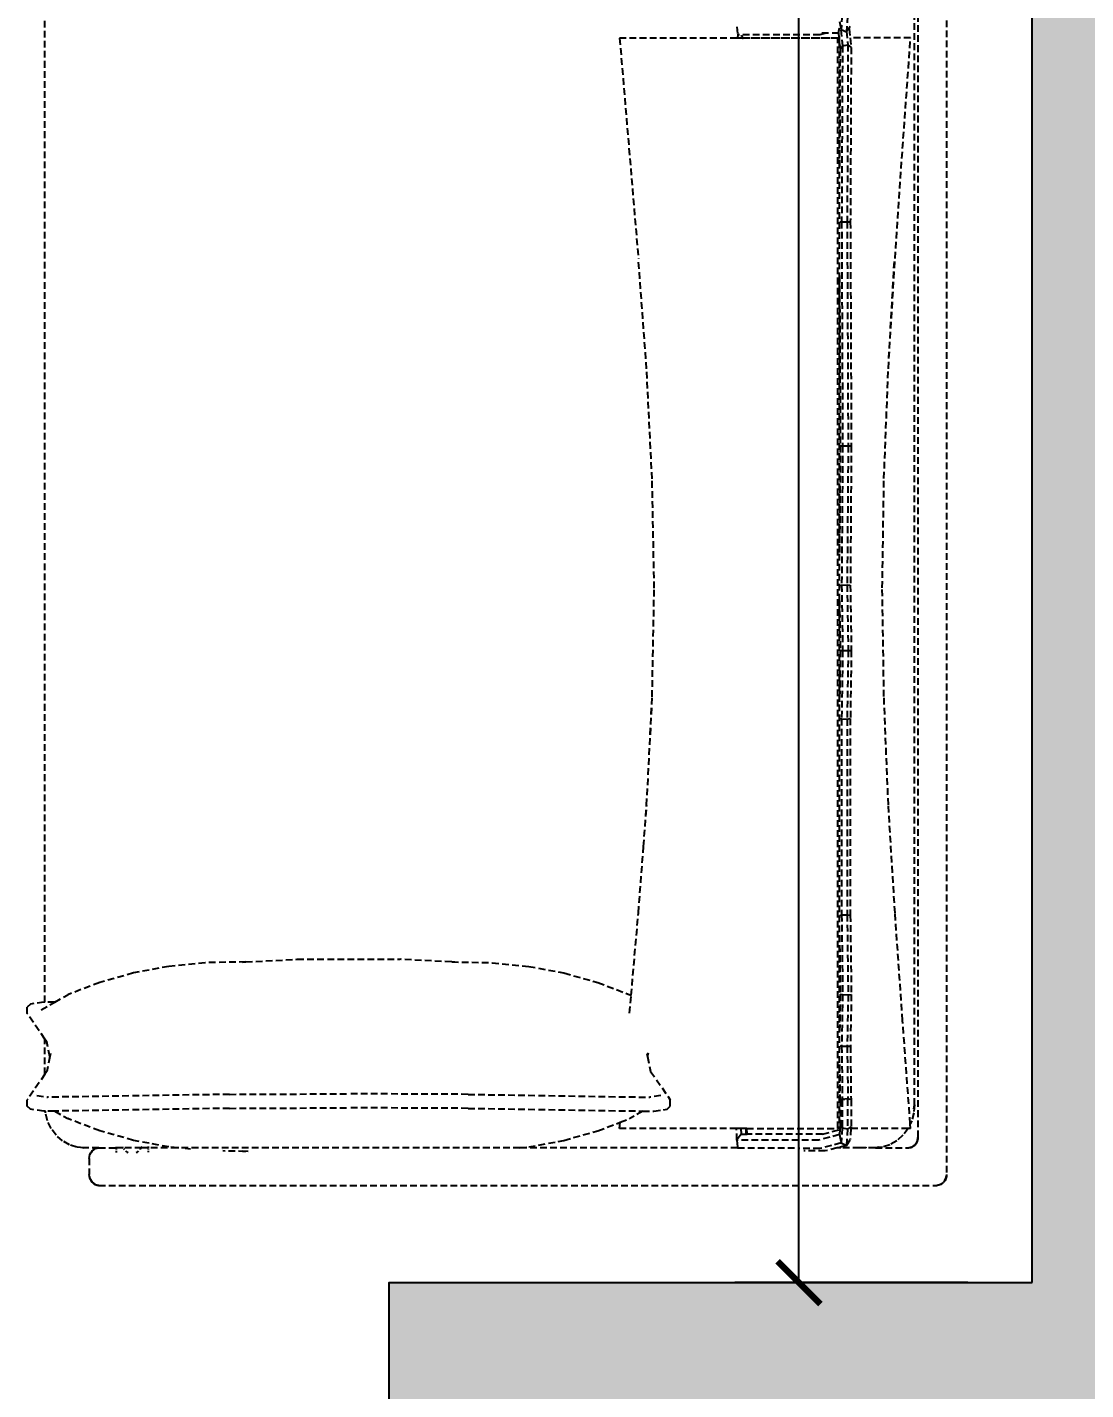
# Model space of a CAD drawing. Header units: millimetres. Extents: x 0 to 460473, y -68369 to 85219.
# Drawn here: x 229096 to 230084, y -38178 to -36906 of the extents above; entities that cross this region are included whole.
import ezdxf

# ---------------------------------------------------------------- set-up
doc = ezdxf.new("R2010")
doc.units = ezdxf.units.MM
doc.header["$LTSCALE"] = 50
doc.linetypes.add('HIDDEN2', pattern=[0.1875, 0.125, -0.0625])
for name, color, linetype in [('DIM', 7, 'Continuous'), ('ha', 8, 'Continuous'), ('hid', 8, 'HIDDEN2'), ('wall', 2, 'Continuous')]:
    doc.layers.add(name, color=color, linetype=linetype)
doc.styles.add('맑은 고딕', font='malgun.ttf')
doc.dimstyles.new('DH IN40', dxfattribs={"dimscale": 40, "dimtxt": 2.5, "dimasz": 1, "dimexe": 1.5, "dimexo": 1.5, "dimtad": 1, "dimdec": 7, "dimlunit": 6, "dimtxsty": '맑은 고딕', "dimblk": 'ARCHTICK', "dimcen": 2.5, "dimclrd": 256, "dimclre": 256, "dimclrt": 256, "dimadec": 0, "dimazin": 0, "dimtfac": 1, "dimtdec": 7, "dimtix": 1, "dimtmove": 0, "dimatfit": 3, "dimldrblk": 'ARCHTICK', "dimfxl": 1, "dimtfillclr": 1, "dimlwd": -1, "dimlwe": -1, "dimarcsym": 0})

# ---------------------------------------------------------------- blocks, each defined once
blk = doc.blocks.new('EWEDSF')
at = {"layer": 'ha', "transparency": 33554559}
h = blk.add_hatch(color=256, dxfattribs=at)
h.dxf.hatch_style = 1
h.paths.add_polyline_path([(230234, 29629.7), (230234, 32479.7), (230344, 32479.7), (230344, 32679.7), (230034, 32679.7), (230034, 29829.7), (229434, 29829.7), (229434, 29629.7), (230034, 29629.7), (230034, 28199.2), (229414, 28199.2), (229414, 27999.7), (230034, 27999.7), (230284, 27999.7), (230284, 28169.7), (230234, 28169.7)])
at = {"layer": 'wall', "color": 2}
blk.add_line((230034, 29829.7), (230034, 32679.7), dxfattribs=at)
blk.add_lwpolyline([(230034, 29629.7), (229434, 29629.7), (229434, 29829.7), (230034, 29829.7)], dxfattribs=at)
blk = doc.blocks.new('_ArchTick')
at = {"color": 0, "linetype": 'ByBlock', "const_width": 0.15}
blk.add_lwpolyline([(-0.5, -0.5), (0.5, 0.5)], dxfattribs=at)
blk = doc.blocks.new('*D479')
at = {"layer": 'Defpoints', "color": 0, "transparency": 16777216}
for p in [(229816.4, -35227.8), (230034, -35227.8), (230034, -38077.8)]:
    blk.add_point(p, dxfattribs=at)
at = {"layer": 'DIM', "transparency": 16777216}
for p, q in [((229974, -35227.8), (229756.4, -35227.8)), ((229816.4, -38077.8), (229816.4, -35227.8)), ((229974, -38077.8), (229756.4, -38077.8))]:
    blk.add_line(p, q, dxfattribs=at)
at = {"layer": 'DIM', "transparency": 16777216, "xscale": 40, "yscale": 40, "zscale": 40}
for p, rotation in [((229816.4, -35227.8), 90), ((229816.4, -38077.8), 270)]:
    blk.add_blockref('_ArchTick', p, dxfattribs=dict(at, rotation=rotation))
at = {"layer": 'DIM', "transparency": 16777216, "insert": (229731.3, -36652.8), "char_height": 100, "attachment_point": 5, "rotation": 90, "style": '맑은 고딕'}
blk.add_mtext('2,850', dxfattribs=at)

msp = doc.modelspace()

# ---------------------------------------------------------------- linework, layer by layer
at = {"layer": 'hid'}
for p, q in [((229954.14359255, -35897.03997351), (229954.14359255, -37977.03997351)), ((229927.47692589, -37942.03997351), (229927.47692589, -35932.03997351)), ((229112.64159255, -37816.02486746), (229112.64159255, -35962.03997351)), ((229924.14359255, -37912.03997351), (229924.14359255, -35962.03997351)), ((229758.37945657, -36905.95563925), (229759.24983568, -36913.35852828)), ((229854.13540113, -36901.17269), (229855.72416551, -36908.48167465)), ((229856.64530624, -36895.25294494), (229855.72416551, -36908.48167465)), ((229861.76851387, -36895.94393149), (229860.74710286, -36910.61266738)), ((229862.90949811, -36907.35224188), (229864.18127583, -36905.43467547)), ((229758.34538545, -36916.6623394), (229649.00063646, -36916.6623394)), ((229649.00063646, -36916.6623394), (229666.5394545, -37122.49344284)), ((229758.34538545, -36916.6623394), (229758.34538545, -36916.46500611)), ((229758.34538545, -36916.46500611), (229759.39409642, -36916.46500611)), ((229759.37902331, -36916.6623394), (229758.34538545, -36916.6623394)), ((229759.24983568, -36913.35852828), (229759.61882964, -36913.52285491)), ((229759.63138156, -36913.35852828), (229759.24983568, -36913.35852828)), ((229759.37902331, -36916.6623394), (229759.39409642, -36916.46500611)), ((229763.57278009, -36916.6623394), (229759.37902331, -36916.6623394)), ((229759.39409642, -36916.46500611), (229759.61882964, -36913.52285491)), ((229759.39409642, -36916.46500611), (229763.58785319, -36916.46500611)), ((229759.61882964, -36913.52285491), (229759.63138156, -36913.35852828)), ((229759.63138156, -36913.35852828), (229759.65701844, -36913.02289672)), ((229835.9037219, -36913.35852828), (229759.69659554, -36913.35852828)), ((229763.17217652, -36914.66776699), (229762.7517074, -36913.91528001)), ((229763.65863482, -36915.53835063), (229763.17217652, -36914.66776699)), ((229763.58785319, -36916.46500611), (229763.57278009, -36916.6623394)), ((229763.57278009, -36916.6623394), (229764.28668897, -36916.6623394)), ((229763.65863482, -36915.53835063), (229763.58785319, -36916.46500611)), ((229763.58785319, -36916.46500611), (229764.17642453, -36916.46500611)), ((229764.17642453, -36916.46500611), (229763.65863482, -36915.53835063)), ((229764.17110686, -36916.45548941), (229764.15530683, -36916.6623394)), ((229764.28668897, -36916.6623394), (229764.17642453, -36916.46500611)), ((229764.17642453, -36916.46500611), (229853.66936165, -36916.46500611)), ((229852.72172057, -36916.6623394), (229764.28668897, -36916.6623394)), ((229840.40948317, -36912.24987811), (229835.9037219, -36913.35852828)), ((229837.83654068, -36911.68176774), (229853.18453059, -36911.68176774)), ((229852.72172057, -36916.6623394), (229852.72172057, -36917.5887185)), ((229853.78326162, -36917.5887185), (229852.72172057, -36917.5887185)), ((229852.72172057, -37933.8444618), (229852.72172057, -36917.5887185)), ((229853.18453059, -36911.68176774), (229854.27040269, -36906.91483235)), ((229853.18453059, -36911.68176774), (229853.66936165, -36916.46500611)), ((229853.66936165, -36916.46500611), (229853.78326162, -36917.5887185)), ((229853.66936165, -36916.46500611), (229853.98443593, -36916.46500611)), ((229853.78326162, -36917.5887185), (229853.98443593, -36919.57346077)), ((229854.77626937, -36916.46500611), (229853.98443593, -36916.46500611)), ((229853.98443593, -36916.46500611), (229853.98443593, -36919.57346077)), ((229855.72416551, -36908.48167465), (229855.00278014, -36908.65917273)), ((229855.42767677, -36908.71535621), (229856.94395342, -36923.67461364)), ((229855.72416551, -36908.48167465), (229860.74710286, -36910.61266738)), ((229860.74710286, -36910.61266738), (229860.56494185, -36910.6574884)), ((229860.74710286, -36910.61266738), (229860.84374468, -36910.46695237)), ((229860.84374468, -36910.46695237), (229862.90949811, -36907.35224188)), ((229860.84374468, -36910.46695237), (229862.10335313, -36922.8939769)), ((229862.90949811, -36907.35224188), (229863.29233717, -36908.0388844)), ((229863.29233717, -36908.0388844), (229864.14641243, -36916.46500611)), ((229864.14641243, -36916.46500611), (229865.05466083, -36925.42558844)), ((229920.52846843, -36916.46500611), (229864.14641243, -36916.46500611)), ((229912.41930827, -37028.92950079), (229920.52846843, -36916.46500611)), ((229853.98443593, -36919.57346077), (229853.98443593, -37933.8444618)), ((229854.7358614, -36926.98686191), (229854.22792705, -37038.55063464)), ((229854.2320158, -36922.01603016), (229854.7358614, -36926.98686191)), ((229854.7358614, -36926.98686191), (229856.94395342, -36923.67461364)), ((229856.94395342, -36923.67461364), (229856.19548377, -37088.07006433)), ((229856.94395342, -36923.67461364), (229862.10335313, -36922.8939769)), ((229862.10335313, -36922.8939769), (229861.35132291, -37088.07148192)), ((229862.10335313, -36922.8939769), (229865.05466083, -36925.42558844)), ((229865.05466083, -36925.42558844), (229864.31417761, -37088.06688466)), ((229912.41930827, -37028.92950079), (229913.07487785, -37019.37170365)), ((229906.0152899, -37122.29610955), (229912.41930827, -37028.92950079)), ((229854.50293103, -37088.06542205), (229856.19548377, -37088.07006433)), ((229856.19548377, -37088.07006433), (229857.11779343, -37297.09693463)), ((229856.19548377, -37088.07006433), (229861.35132291, -37088.07148192)), ((229861.35132291, -37088.07148192), (229864.31417761, -37088.06688466)), ((229861.35132291, -37088.07148192), (229862.27374505, -37297.12384693)), ((229864.31417761, -37088.06688466), (229865.23623495, -37297.03657012)), ((229674.22727894, -37225.27618183), (229666.5394545, -37122.49344284)), ((229899.80591984, -37224.95845164), (229906.0152899, -37122.29610955)), ((229899.80591984, -37224.95845164), (229905.55172905, -37122.29610955)), ((229854.22378362, -37138.21462356), (229854.9243317, -37296.98274553)), ((229679.38870663, -37327.75787865), (229674.22727894, -37225.27618183)), ((229895.70414759, -37327.56054537), (229899.79918146, -37225.07884854)), ((229899.79918146, -37225.07884854), (229899.80591984, -37224.95845164)), ((229854.9243317, -37296.98274553), (229854.2190976, -37396.571889)), ((229854.9243317, -37296.98274553), (229857.11779343, -37297.09693463)), ((229857.11779343, -37297.09693463), (229856.19832673, -37426.93878737)), ((229857.11779343, -37297.09693463), (229862.27374505, -37297.12384693)), ((229862.27374505, -37297.12384693), (229861.3550425, -37426.85779098)), ((229862.27374505, -37297.12384693), (229865.23623495, -37297.03657012)), ((229865.23623495, -37297.03657012), (229864.31505425, -37427.12046296)), ((229681.30857168, -37429.77915803), (229679.38870663, -37327.75787865)), ((229894.14413468, -37429.58182475), (229895.70414759, -37327.56054537)), ((229854.46306839, -37427.21026382), (229856.19832673, -37426.93878737)), ((229856.19832673, -37426.93878737), (229861.3550425, -37426.85779098)), ((229856.19832673, -37426.93878737), (229857.12395457, -37487.9725643)), ((229861.3550425, -37426.85779098), (229862.28180602, -37487.96645166)), ((229861.3550425, -37426.85779098), (229864.31505425, -37427.12046296)), ((229864.31505425, -37427.12046296), (229865.23813477, -37487.98627503)), ((229679.38870663, -37531.23376979), (229681.30857168, -37429.77915803)), ((229895.70414759, -37531.0364365), (229894.14413468, -37429.58182475)), ((229854.22045871, -37441.71199962), (229854.92243187, -37487.99850032)), ((229854.92243187, -37487.99850032), (229854.22378362, -37536.00655584)), ((229854.92243187, -37487.99850032), (229857.12395457, -37487.9725643)), ((229857.12395457, -37487.9725643), (229856.19482587, -37551.81822911)), ((229857.12395457, -37487.9725643), (229862.28180602, -37487.96645166)), ((229862.28180602, -37487.96645166), (229861.35046213, -37551.96433421)), ((229862.28180602, -37487.96645166), (229865.23813477, -37487.98627503)), ((229865.23813477, -37487.98627503), (229864.31397474, -37551.49051412)), ((229676.2255427, -37594.62338264), (229679.38870663, -37531.23376979)), ((229676.2255427, -37594.62338264), (229679.59399308, -37531.23376979)), ((229899.79918146, -37632.03063082), (229895.70414759, -37531.0364365)), ((229854.48372635, -37551.33433592), (229856.19482587, -37551.81822911)), ((229856.19482587, -37551.81822911), (229861.35046213, -37551.96433421)), ((229856.19482587, -37551.81822911), (229856.19482587, -37734.70742243)), ((229861.35046213, -37551.96433421), (229864.31397474, -37551.49051412)), ((229861.35046213, -37551.96433421), (229861.35046213, -37734.5816654)), ((229864.31397474, -37551.49051412), (229864.31397474, -37734.9894965)), ((229674.22727894, -37632.22796411), (229676.2255427, -37594.62338264)), ((229671.33708799, -37670.83045133), (229674.22727894, -37632.22796411)), ((229671.33708799, -37670.83045133), (229674.31983243, -37632.22796411)), ((229906.0152899, -37732.72378296), (229899.79918146, -37632.03063082)), ((229666.5394545, -37732.92111625), (229671.33708799, -37670.83045133)), ((229659.77587945, -37809.89463127), (229666.5394545, -37732.92111625)), ((229913.11789763, -37833.2752682), (229906.0152899, -37732.72378296)), ((229854.52266502, -37735.11444562), (229856.19482587, -37734.70742243)), ((229856.19482587, -37734.70742243), (229861.35046213, -37734.5816654)), ((229856.19482587, -37734.70742243), (229857.12455409, -37809.05604182)), ((229861.35046213, -37734.5816654), (229864.31397474, -37734.9894965)), ((229861.35046213, -37734.5816654), (229862.2825904, -37809.12221221)), ((229864.31397474, -37734.9894965), (229865.23831963, -37808.90762109)), ((229854.2320158, -37753.57878675), (229854.92224701, -37808.77528032)), ((229228.31888414, -37782.72285721), (229195.40301983, -37788.87668624)), ((229262.33037432, -37779.30991195), (229228.31888414, -37782.72285721)), ((229300.19187931, -37778.51378749), (229262.33037432, -37779.30991195)), ((229297.14652771, -37778.66704763), (229300.19187931, -37778.51378749)), ((229300.19187931, -37778.51378749), (229348.15660726, -37776.09991817)), ((229348.15660726, -37776.09991817), (229444.34213569, -37776.09991817)), ((229492.30686363, -37778.51378749), (229444.34213569, -37776.09991817)), ((229492.30686363, -37778.51378749), (229530.16836863, -37779.30991195)), ((229495.35221524, -37778.66704763), (229492.30686363, -37778.51378749)), ((229530.16836863, -37779.30991195), (229564.17985881, -37782.72285721)), ((229564.17985881, -37782.72285721), (229597.09572311, -37788.87668624)), ((229195.40301983, -37788.87668624), (229163.86437118, -37797.71875404)), ((229597.09572311, -37788.87668624), (229628.63437177, -37797.71875404)), ((229121.8470918, -37816.17021976), (229133.97274608, -37809.1734182)), ((229163.86437118, -37797.71875404), (229133.97274608, -37809.1734182)), ((229628.63437177, -37797.71875404), (229658.52599687, -37809.1734182)), ((229659.77587945, -37809.89463127), (229658.52599687, -37809.1734182)), ((229854.92224701, -37808.77528032), (229854.23552225, -37844.62067506)), ((229854.92224701, -37808.77528032), (229857.12455409, -37809.05604182)), ((229857.12455409, -37809.05604182), (229856.20327586, -37857.14456861)), ((229857.12455409, -37809.05604182), (229862.2825904, -37809.12221221)), ((229862.2825904, -37809.12221221), (229861.36151772, -37857.20000964)), ((229862.2825904, -37809.12221221), (229865.23831963, -37808.90762109)), ((229865.23831963, -37808.90762109), (229864.31658035, -37857.02021392)), ((229099.21393586, -37817.88679003), (229096.24937147, -37820.67803368)), ((229096.24937147, -37826.78944638), (229096.24937147, -37820.67803368)), ((229111.65006138, -37816.00921146), (229099.21393586, -37817.88679003)), ((229109.35348947, -37823.37933642), (229121.8470918, -37816.17021976)), ((229112.64159255, -37816.02486746), (229111.65006138, -37816.00921146)), ((229121.8470918, -37816.17021976), (229112.64159255, -37816.02486746)), ((229658.33485112, -37826.2943925), (229659.77587945, -37809.89463127)), ((229112.64159255, -37850.48932982), (229096.24937147, -37826.78944638)), ((229920.21783955, -37929.653234), (229913.11789763, -37833.2752682)), ((229112.64159255, -37883.44332427), (229112.64159255, -37850.48932982)), ((229114.52423384, -37853.21125377), (229112.64159255, -37850.48932982)), ((229117.43224125, -37866.96632704), (229114.52423384, -37853.21125377)), ((229854.5401292, -37856.96699195), (229856.20327586, -37857.14456861)), ((229856.20327586, -37857.14456861), (229861.36151772, -37857.20000964)), ((229856.20327586, -37857.14456861), (229856.87486946, -37906.60258502)), ((229861.36151772, -37857.20000964), (229864.31658035, -37857.02021392)), ((229861.36151772, -37857.20000964), (229862.03050572, -37906.46614231)), ((229864.31658035, -37857.02021392), (229864.96158969, -37906.87629584)), ((229117.43224125, -37866.96632704), (229114.52423384, -37880.72140031)), ((229118.07825865, -37863.91062069), (229117.43224125, -37866.96632704)), ((229674.4204843, -37863.91062069), (229675.0665017, -37866.96632704)), ((229675.0665017, -37866.96632704), (229675.84755456, -37863.27189375)), ((229675.0665017, -37866.96632704), (229677.9745091, -37880.72140031)), ((229112.64159255, -37883.44332427), (229096.24937147, -37907.1432077)), ((229114.52423384, -37880.72140031), (229112.64159255, -37883.44332427)), ((229677.9745091, -37880.72140031), (229696.24937147, -37907.1432077)), ((229854.23552225, -37874.24672904), (229854.6827458, -37907.18151258)), ((229096.24937147, -37913.2546204), (229096.24937147, -37907.1432077)), ((229105.14306464, -37903.29439327), (229115.15277598, -37904.80563723)), ((229284.93421215, -37902.13388387), (229115.15277598, -37904.80563723)), ((229284.93421215, -37902.13388387), (229396.24937147, -37901.59264071)), ((229507.56453079, -37902.13388387), (229396.24937147, -37901.59264071)), ((229507.56453079, -37902.13388387), (229677.34596696, -37904.80563723)), ((229687.3556783, -37903.29439327), (229677.34596696, -37904.80563723)), ((229696.24937147, -37913.2546204), (229696.24937147, -37907.1432077)), ((229854.71517444, -37907.21384392), (229854.6827458, -37907.18151258)), ((229854.77574412, -37907.19539825), (229854.71517444, -37907.21384392)), ((229854.71517444, -37907.21384392), (229854.71517444, -37930.91104331)), ((229855.72639174, -37906.90589155), (229854.77574412, -37907.19539825)), ((229856.23536269, -37907.41333527), (229854.77574412, -37907.19539825)), ((229856.64530624, -37906.62604873), (229855.72639174, -37906.90589155)), ((229855.72639174, -37906.90589155), (229856.64530624, -37906.66321138)), ((229856.23536269, -37907.41333527), (229856.64530624, -37907.46713137)), ((229856.80607818, -37906.62075241), (229856.64530624, -37906.62604873)), ((229856.64530624, -37906.62604873), (229856.64530624, -37906.66321138)), ((229856.64530624, -37906.66321138), (229856.64530624, -37907.46713137)), ((229856.64530624, -37907.46713137), (229856.64530624, -37929.81058395)), ((229856.80607818, -37906.62075241), (229856.87486946, -37906.60258502)), ((229856.87486946, -37906.60258502), (229859.32941112, -37906.53762615)), ((229861.76851387, -37906.45727469), (229859.32941112, -37906.53762615)), ((229861.86871613, -37906.47042404), (229861.76851387, -37906.45727469)), ((229861.76851387, -37906.45727469), (229861.76851387, -37934.19811368)), ((229861.86871613, -37906.47042404), (229862.03050572, -37906.46614231)), ((229862.03050572, -37906.46614231), (229863.44140145, -37906.67680448)), ((229864.96158969, -37906.87629584), (229863.44140145, -37906.67680448)), ((229864.96158969, -37906.87629584), (229864.96158969, -37906.90378522)), ((229864.96158969, -37906.87629584), (229864.99401833, -37906.90862717)), ((229864.96158969, -37906.90378522), (229864.99401833, -37906.90862717)), ((229864.96158969, -37906.90378522), (229864.96158969, -37932.37759025)), ((229099.21393586, -37916.04586405), (229096.24937147, -37913.2546204)), ((229111.65006138, -37917.92344263), (229099.21393586, -37916.04586405)), ((229113.13183226, -37917.90004587), (229111.65006138, -37917.92344263)), ((229121.8470918, -37917.76243433), (229113.13183226, -37917.90004587)), ((229113.2504795, -37919.31829382), (229113.13183226, -37917.90004587)), ((229115.20235355, -37926.76360632), (229113.2504795, -37919.31829382)), ((229284.93421215, -37915.1873336), (229121.8470918, -37917.76243433)), ((229121.8470918, -37917.76243433), (229133.97274608, -37924.75923589)), ((229284.93421215, -37915.1873336), (229396.24937147, -37914.65541923)), ((229507.56453079, -37915.1873336), (229396.24937147, -37914.65541923)), ((229507.56453079, -37915.1873336), (229670.65165115, -37917.76243433)), ((229670.65165115, -37917.76243433), (229658.52599687, -37924.75923589)), ((229670.65165115, -37917.76243433), (229680.84868157, -37917.92344263)), ((229680.84868157, -37917.92344263), (229693.28480708, -37916.04586405)), ((229693.28480708, -37916.04586405), (229696.24937147, -37913.2546204)), ((229923.5347056, -37919.31829382), (229921.58282807, -37926.76360632)), ((229924.14359255, -37912.03997351), (229923.5347056, -37919.31829382)), ((229923.5347056, -37915.54089206), (229924.14359255, -37912.03997351)), ((229118.58669245, -37933.9281571), (229115.20235355, -37926.76360632)), ((229123.32399403, -37940.32415319), (229118.58669245, -37933.9281571)), ((229163.86437118, -37936.21390004), (229133.97274608, -37924.75923589)), ((229195.40301983, -37945.05596784), (229163.86437118, -37936.21390004)), ((229597.09572311, -37945.05596784), (229628.63437177, -37936.21390004)), ((229628.63437177, -37936.21390004), (229649.5047943, -37928.21621908)), ((229649.00063646, -37934.04179509), (229649.5047943, -37928.21621908)), ((229758.22615671, -37934.04179509), (229649.00063646, -37934.04179509)), ((229649.5047943, -37928.21621908), (229658.52599687, -37924.75923589)), ((229758.37945657, -37944.82251693), (229758.22615671, -37934.04179509)), ((229762.28105445, -37934.04179509), (229758.22615671, -37934.04179509)), ((229762.28105445, -37934.04179509), (229762.35521118, -37939.25682387)), ((229767.09462142, -37934.04179509), (229762.28105445, -37934.04179509)), ((229767.16877816, -37939.25682387), (229767.09462142, -37934.04179509)), ((229767.85329067, -37934.04179509), (229767.09462142, -37934.04179509)), ((229767.92744741, -37939.25682387), (229767.85329067, -37934.04179509)), ((229767.85329067, -37934.04179509), (229852.72172057, -37934.04179509)), ((229838.40199849, -37939.25682387), (229854.44237583, -37935.06852839)), ((229853.98443593, -37933.8444618), (229852.72172057, -37933.8444618)), ((229852.72172057, -37933.8444618), (229852.72172057, -37934.04179509)), ((229853.98443593, -37933.8444618), (229854.5226945, -37933.8444618)), ((229854.44237583, -37935.06852839), (229854.13540113, -37939.74686124)), ((229854.5226945, -37933.8444618), (229854.44237583, -37935.06852839)), ((229854.71517444, -37930.91104331), (229854.5226945, -37933.8444618)), ((229856.64530624, -37929.81058395), (229854.71517444, -37930.91104331)), ((229854.71517444, -37930.91104331), (229856.64530624, -37933.46484021)), ((229856.64530624, -37933.46484021), (229855.72416551, -37947.50314039)), ((229856.64530624, -37929.81058395), (229856.64530624, -37933.46484021)), ((229856.64530624, -37933.46484021), (229861.76851387, -37934.19811368)), ((229861.76851387, -37934.19811368), (229860.74710286, -37949.7645454)), ((229861.76851387, -37934.19811368), (229864.96158969, -37932.37759025)), ((229864.86533907, -37933.8444618), (229864.18127583, -37944.26967126)), ((229864.96158969, -37932.37759025), (229864.86533907, -37933.8444618)), ((229918.23800737, -37933.8444618), (229864.86533907, -37933.8444618)), ((229918.19847179, -37933.9281571), (229913.46121889, -37940.32415319)), ((229918.23800737, -37933.8444618), (229918.19847179, -37933.9281571)), ((229920.52846843, -37933.8444618), (229918.23800737, -37933.8444618)), ((229921.58282807, -37926.76360632), (229920.21783955, -37929.653234)), ((229920.52846843, -37933.8444618), (229920.21783955, -37929.653234)), ((229129.15575838, -37945.51995397), (229123.32399403, -37940.32415319)), ((229135.68844241, -37949.23137976), (229129.15575838, -37945.51995397)), ((229135.68844241, -37949.23137976), (229132.53071869, -37946.95658675)), ((229228.31888414, -37951.20979687), (229195.40301983, -37945.05596784)), ((229564.17985881, -37951.20979687), (229597.09572311, -37945.05596784)), ((229762.35521118, -37939.25682387), (229758.37945657, -37944.82251693)), ((229758.37945657, -37944.82251693), (229759.1790975, -37952.03997351)), ((229834.69660247, -37944.82251693), (229758.37945657, -37944.82251693)), ((229762.35521118, -37939.25682387), (229767.16877816, -37939.25682387)), ((229767.16877816, -37939.25682387), (229767.92744741, -37939.25682387)), ((229838.40199849, -37939.25682387), (229767.92744741, -37939.25682387)), ((229854.13540113, -37939.74686124), (229834.69660247, -37944.82251693)), ((229855.72416551, -37947.50314039), (229835.9037219, -37952.67844722)), ((229854.13540113, -37939.74686124), (229855.72416551, -37947.50314039)), ((229855.72416551, -37947.50314039), (229860.74710286, -37949.7645454)), ((229860.74710286, -37949.7645454), (229864.18127583, -37944.26967126)), ((229907.62940531, -37945.51995397), (229901.09676791, -37949.23137976)), ((229913.46121889, -37940.32415319), (229907.62940531, -37945.51995397)), ((229924.83478179, -37949.15813757), (229924.87341026, -37949.11101843)), ((229924.85183673, -37949.12964095), (229924.83478179, -37949.15813757)), ((229924.87341026, -37949.11101843), (229924.83682031, -37949.14967085)), ((229924.87341026, -37949.11101843), (229924.85183673, -37949.12964095)), ((229924.87341026, -37949.11101843), (229925.73632743, -37947.84592246)), ((229925.36182307, -37948.27452532), (229924.87341026, -37949.11101843)), ((229925.39057674, -37948.24161808), (229925.36182307, -37948.27452532)), ((229925.8684261, -37947.4383131), (229925.39057674, -37948.24161808)), ((229926.0279784, -37947.51214147), (229925.73632743, -37947.84592246)), ((229925.96691279, -37947.26649237), (229925.8684261, -37947.4383131)), ((229926.57950907, -37946.24292282), (229925.96691279, -37947.26649237)), ((229925.97934721, -37947.48963875), (229926.16954462, -37947.21079625)), ((229926.16954462, -37947.21079625), (229926.0279784, -37947.51214147)), ((229926.16954462, -37947.21079625), (229926.28606217, -37947.03997351)), ((229926.28606217, -37947.03997351), (229926.57950907, -37946.24292282)), ((229926.61056229, -37946.21703834), (229926.57950907, -37946.24292282)), ((229926.65902342, -37946.1688662), (229926.61056229, -37946.21703834)), ((229926.74246833, -37945.97396802), (229926.65902342, -37946.1688662)), ((229926.78747276, -37945.89544226), (229926.74246833, -37945.97396802)), ((229926.81409357, -37945.74657688), (229926.78747276, -37945.89544226)), ((229926.85284819, -37945.72088171), (229926.81409357, -37945.74657688)), ((229926.85284819, -37945.52985838), (229927.42239317, -37942.36162669)), ((229926.85284819, -37945.72088171), (229927.17402875, -37944.62810827)), ((229926.85284819, -37945.72088171), (229926.85284819, -37945.52985838)), ((229927.17402875, -37944.62810827), (229927.2094286, -37944.32563074)), ((229927.2094286, -37944.32563074), (229927.42239317, -37942.36162669)), ((229927.32854264, -37943.85955358), (229927.2094286, -37944.32563074)), ((229927.42239317, -37942.36162669), (229927.32854264, -37943.85955358)), ((229927.42239317, -37942.36162669), (229927.44057074, -37942.25440896)), ((229927.47692589, -37942.03997351), (229927.44057074, -37942.25440896)), ((229927.44057074, -37942.25440896), (229927.46171565, -37942.14618847)), ((229927.45820295, -37942.15040797), (229927.47692589, -37942.03997351)), ((229927.46171565, -37942.14618847), (229927.47692589, -37942.03997351)), ((229927.46171565, -37942.14618847), (229927.47692589, -37942.03997351)), ((229142.47703574, -37951.37200476), (229135.68844241, -37949.23137976)), ((229149.11359255, -37952.03997351), (229142.47703574, -37951.37200476)), ((229148.2586704, -37951.86112046), (229149.11359255, -37952.03997351)), ((229163.03248144, -37952.03997351), (229149.11359255, -37952.03997351)), ((229154.14359255, -37962.03997351), (229154.76769652, -37958.35882116)), ((229154.14359255, -37962.03997351), (229154.29198928, -37960.22014929)), ((229154.29198928, -37960.22014929), (229154.76769652, -37958.35882116)), ((229154.76769652, -37958.35882116), (229155.59252138, -37956.56780554)), ((229155.51658056, -37957.07619489), (229154.76769652, -37958.35882116)), ((229155.59252138, -37956.56780554), (229156.74708783, -37954.96868444)), ((229156.74708783, -37954.96868444), (229155.94492039, -37956.34257008)), ((229159.76052828, -37952.74212194), (229156.74708783, -37954.96868444)), ((229156.74708783, -37954.96868444), (229158.16839487, -37953.66985632)), ((229158.16839487, -37953.66985632), (229159.76052828, -37952.74212194)), ((229159.76052828, -37952.74212194), (229161.415032, -37952.20696569)), ((229161.12052115, -37952.45027276), (229163.03248144, -37952.03997351)), ((229163.03248144, -37952.03997351), (229161.415032, -37952.20696569)), ((229163.03248144, -37952.03997351), (229161.79463166, -37951.91217276)), ((229162.2366482, -37951.86919078), (229163.03248144, -37952.03997351)), ((229163.03248144, -37952.03997351), (229179.14359255, -37952.03997351)), ((229179.14359255, -37951.23180895), (229179.14359255, -37952.03997351)), ((229179.14359255, -37952.03997351), (229179.14359255, -37952.19272224)), ((229185.49818185, -37952.03997351), (229179.14359255, -37952.03997351)), ((229179.14359255, -37952.74212194), (229179.14359255, -37953.59072603)), ((229179.14359255, -37954.96868444), (229179.14359255, -37956.43140991)), ((229185.04627126, -37951.16164354), (229185.26074953, -37951.63299108)), ((229185.26074953, -37951.63299108), (229185.49818185, -37952.03997351)), ((229185.49818185, -37952.03997351), (229185.58397326, -37952.18702845)), ((229202.78900326, -37952.03997351), (229185.49818185, -37952.03997351)), ((229185.94150766, -37952.74212194), (229186.38005801, -37953.34295202)), ((229186.38005801, -37953.34295202), (229186.57055455, -37953.55424825)), ((229188.06706749, -37954.96868444), (229188.67150088, -37955.40984655)), ((229188.67150088, -37955.40984655), (229189.55065127, -37955.92278601)), ((229189.55065127, -37955.92278601), (229190.45780323, -37956.33562454)), ((229197.9691121, -37956.27203429), (229198.73653384, -37955.92278601)), ((229198.73653384, -37955.92278601), (229199.61568423, -37955.40984655)), ((229199.61568423, -37955.40984655), (229200.22011761, -37954.96868444)), ((229201.78399645, -37953.4795269), (229201.9071271, -37953.34295202)), ((229201.9071271, -37953.34295202), (229202.34567744, -37952.74212194)), ((229202.71204595, -37952.17188593), (229202.78900326, -37952.03997351)), ((229202.78900326, -37952.03997351), (229203.02643557, -37951.63299108)), ((229209.14359255, -37952.03997351), (229202.78900326, -37952.03997351)), ((229203.02643557, -37951.63299108), (229203.33986365, -37950.94418678)), ((229209.14359255, -37950.8751976), (229209.14359255, -37952.03997351)), ((229209.14359255, -37952.03997351), (229209.14359255, -37952.16619995)), ((229236.59195689, -37952.03997351), (229209.14359255, -37952.03997351)), ((229209.14359255, -37952.74212194), (229209.14359255, -37953.44337999)), ((229209.14359255, -37954.96868444), (229209.14359255, -37956.17743186)), ((229236.59195689, -37952.03997351), (229228.31888414, -37951.20979687)), ((229237.59915916, -37952.14104306), (229236.59195689, -37952.03997351)), ((229555.90678606, -37952.03997351), (229236.59195689, -37952.03997351)), ((229248.64413788, -37953.24937168), (229243.58917273, -37952.74212194)), ((229299.77674551, -37955.41013746), (229278.78244572, -37954.96868444)), ((229302.39827861, -37955.38794373), (229297.14652771, -37955.26560645)), ((229297.14652771, -37955.26560645), (229299.77674551, -37955.41013746)), ((229299.77674551, -37955.41013746), (229299.98362548, -37955.40838603)), ((229555.90678606, -37952.03997351), (229564.17985881, -37951.20979687)), ((229759.1790975, -37952.03997351), (229555.90678606, -37952.03997351)), ((229759.1790975, -37952.03997351), (229814.39168149, -37952.03997351)), ((229835.9037219, -37952.67844722), (229815.21659568, -37952.67844722)), ((229840.81623734, -37954.96868444), (229821.06291365, -37954.96868444)), ((229852.03264477, -37952.03997351), (229840.81623734, -37954.96868444)), ((229860.74710286, -37949.7645454), (229852.03264477, -37952.03997351)), ((229855.4982053, -37952.03997351), (229852.03264477, -37952.03997351)), ((229855.26078005, -37951.63299108), (229855.19682573, -37951.49246271)), ((229855.4982053, -37952.03997351), (229855.26078005, -37951.63299108)), ((229872.7889798, -37952.03997351), (229855.4982053, -37952.03997351)), ((229873.02640505, -37951.63299108), (229872.7889798, -37952.03997351)), ((229879.14359255, -37952.03997351), (229872.7889798, -37952.03997351)), ((229873.12061633, -37951.42597838), (229873.02640505, -37951.63299108)), ((229879.14359255, -37952.03997351), (229879.14359255, -37951.40363748)), ((229887.67159255, -37952.03997351), (229879.14359255, -37952.03997351)), ((229894.30813197, -37951.37200476), (229887.67159255, -37952.03997351)), ((229890.8645063, -37951.37200476), (229887.67159255, -37952.03997351)), ((229887.67159255, -37952.03997351), (229918.588037, -37952.03997351)), ((229901.09676791, -37949.23137976), (229894.30813197, -37951.37200476)), ((229918.588037, -37952.03997351), (229918.68619618, -37952.01890905)), ((229918.588037, -37952.03997351), (229918.68260283, -37952.02283754)), ((229918.588037, -37952.03997351), (229918.68260283, -37952.02283754)), ((229918.68260283, -37952.02283754), (229918.78435536, -37951.9978446)), ((229918.78435536, -37951.9978446), (229918.88251454, -37951.97678015)), ((229918.88251454, -37951.97678015), (229921.59177395, -37951.37149981)), ((229918.88251454, -37951.97678015), (229920.61975124, -37951.73898945)), ((229920.20549576, -37951.87298132), (229918.88251454, -37951.97678015)), ((229920.61975124, -37951.73898945), (229920.20549576, -37951.87298132)), ((229921.86000965, -37951.33782507), (229920.61975124, -37951.73898945)), ((229920.61975124, -37951.73898945), (229920.88865549, -37951.69915319)), ((229920.88865549, -37951.69915319), (229921.86000965, -37951.33782507)), ((229921.59177395, -37951.37149981), (229921.86000965, -37951.33782507)), ((229921.95318302, -37951.28202179), (229921.86000965, -37951.33782507)), ((229921.86000965, -37951.33782507), (229921.95038059, -37951.28370042)), ((229921.95030137, -37951.28374766), (229921.86000965, -37951.33782507)), ((229921.86000965, -37951.33782507), (229921.94749641, -37951.2854278)), ((229921.94741972, -37951.28547354), (229921.86000965, -37951.33782507)), ((229921.9509451, -37951.28977578), (229921.86000965, -37951.33782507)), ((229921.91216562, -37951.29928347), (229921.86000965, -37951.33782507)), ((229921.94810864, -37951.29127457), (229921.91216562, -37951.29928347)), ((229922.04358338, -37951.21522248), (229921.94810864, -37951.29127457)), ((229922.04358338, -37951.21522248), (229922.0688031, -37951.20208615)), ((229922.0688031, -37951.20208615), (229922.12362068, -37951.15571174)), ((229922.12362068, -37951.15571174), (229922.18695433, -37951.10904266)), ((229922.18695433, -37951.10904266), (229922.20866402, -37951.09247884)), ((229922.20866402, -37951.09247884), (229924.12483822, -37949.67415727)), ((229922.35199262, -37951.05457968), (229922.20866402, -37951.09247884)), ((229923.03248144, -37950.70012976), (229922.35199262, -37951.05457968)), ((229923.03248144, -37950.70012976), (229923.34130286, -37950.43355149)), ((229923.45213205, -37950.40984655), (229923.34130286, -37950.43355149)), ((229923.7644563, -37950.06828048), (229923.45213205, -37950.40984655)), ((229923.7644563, -37950.06828048), (229924.63414294, -37949.32874924)), ((229924.12483822, -37949.67415727), (229924.63414294, -37949.32874924)), ((229924.63414294, -37949.32874924), (229924.72126423, -37949.24235267)), ((229924.83478179, -37949.15813757), (229924.72126423, -37949.24235267)), ((229154.14359255, -37962.03997351), (229154.14359255, -37977.03997351)), ((229154.29198928, -37978.85979772), (229154.14359255, -37977.03997351)), ((229154.76769652, -37980.72112585), (229154.14359255, -37977.03997351)), ((229154.29198928, -37978.85979772), (229154.76769652, -37980.72112585)), ((229154.76769652, -37980.72112585), (229155.59252138, -37982.51214147)), ((229154.76769652, -37980.72112585), (229156.74708783, -37984.11126257)), ((229155.59252138, -37982.51214147), (229156.74708783, -37984.11126257)), ((229158.16839487, -37985.41009069), (229156.74708783, -37984.11126257)), ((229156.74708783, -37984.11126257), (229159.76052828, -37986.33782507)), ((229158.16839487, -37985.41009069), (229159.76052828, -37986.33782507)), ((229159.76052828, -37986.33782507), (229161.415032, -37986.87298132)), ((229159.76052828, -37986.33782507), (229163.03248144, -37987.03997351)), ((229163.03248144, -37987.03997351), (229161.415032, -37986.87298132)), ((229163.03248144, -37987.03997351), (229945.25470366, -37987.03997351)), ((229948.52667632, -37986.33782507), (229945.25470366, -37987.03997351)), ((229946.87216243, -37986.87298132), (229945.25470366, -37987.03997351)), ((229948.52667632, -37986.33782507), (229946.87216243, -37986.87298132)), ((229948.52667632, -37986.33782507), (229950.11879871, -37985.41009069)), ((229949.66670771, -37985.4954707), (229951.54007693, -37984.11126257)), ((229950.11879871, -37985.41009069), (229951.54007693, -37984.11126257)), ((229952.69464507, -37982.51214147), (229951.54007693, -37984.11126257)), ((229952.34226911, -37982.73736691), (229953.51951486, -37980.72112585)), ((229953.51951486, -37980.72112585), (229952.69464507, -37982.51214147)), ((229953.51951486, -37980.72112585), (229953.99520931, -37977.91521924)), ((229953.99520931, -37978.85979772), (229953.51951486, -37980.72112585)), ((229954.14359255, -37977.03997351), (229953.99520931, -37978.85979772))]:
    msp.add_line(p, q, dxfattribs=at)

# ---------------------------------------------------------------- block references
at = {"layer": 'ha'}
msp.add_blockref('EWEDSF', (0, -67907.45838072), dxfattribs=at)

# ---------------------------------------------------------------- dimensions: what is measured, and where the dimension line sits
at = {"layer": 'DIM'}
dim = msp.add_linear_dim(base=(229816.3813719508, -35227.76328172), p1=(230033.9986514582, -38077.76328172), p2=(230033.9986514582, -35227.76328172), angle=90, dimstyle='DH IN40', dxfattribs=at)
dim.commit()
dim.dimension.update_dxf_attribs({"geometry": '*D479', "text_midpoint": (229731.3270241247, -36652.7632817201)})

doc.saveas('drawing.dxf')
